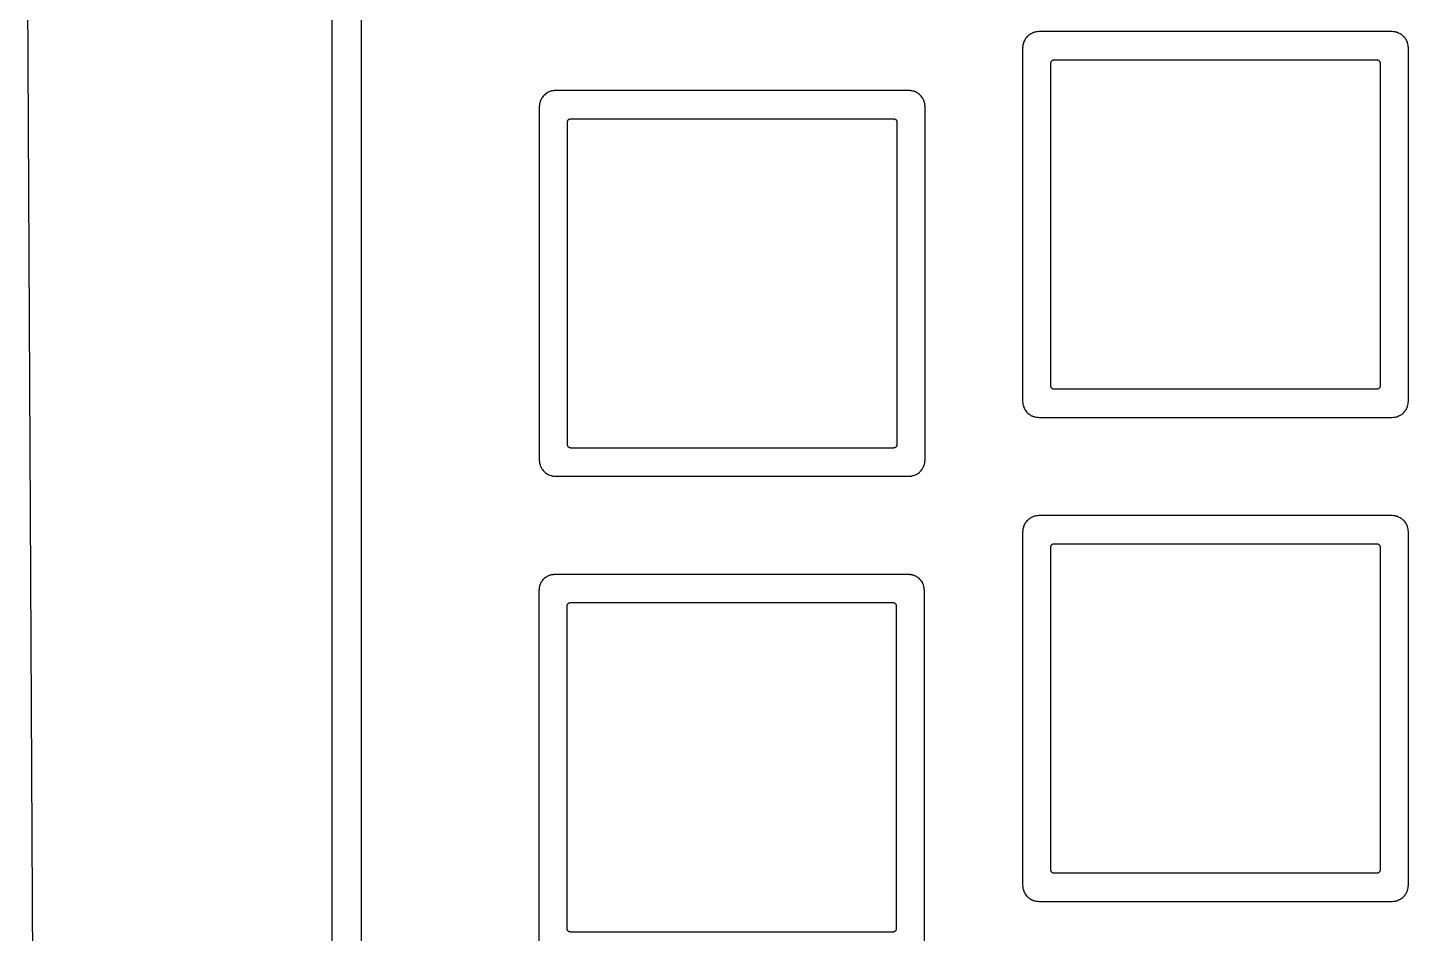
# Model space of a CAD drawing. Extents: x 57 to 229, y -152 to -26.
# Drawn here: x 56.6 to 111.2, y -89.6 to -53.8 of the extents above; entities that cross this region are included whole.
import ezdxf

# ---------------------------------------------------------------- set-up
doc = ezdxf.new("R2010")
doc.units = 0
doc.header["$MEASUREMENT"] = 0
doc.layers.add('BLACK', color=7, linetype='CONTINUOUS')

msp = doc.modelspace()

# ---------------------------------------------------------------- linework, layer by layer
at = {"layer": 'Black'}
for p, q in [((57.1493, -152.274), (56.6124, -50.8007)), ((68.632, -50.8125), (68.632, -132.702)), ((69.798, -54.6368), (69.798, -51.7816)), ((95.9285, -54.5267), (95.9274, -54.5337)), ((95.9274, -54.5337), (95.9284, -54.5698)), ((95.9299, -54.5196), (95.9285, -54.5267)), ((95.9432, -54.4861), (95.9299, -54.5196)), ((95.9461, -54.4721), (95.9432, -54.4861)), ((95.9507, -54.4585), (95.9461, -54.4721)), ((95.9567, -54.4198), (95.9507, -54.4585)), ((95.9771, -54.3863), (95.9567, -54.4198)), ((95.9823, -54.373), (95.9771, -54.3863)), ((95.9891, -54.3604), (95.9823, -54.373)), ((96.002, -54.3215), (95.9891, -54.3604)), ((96.0028, -54.3202), (96.002, -54.3215)), ((96.004, -54.3187), (96.0028, -54.3202)), ((96.0148, -54.3077), (96.004, -54.3187)), ((96.0169, -54.3046), (96.0148, -54.3077)), ((96.0198, -54.3022), (96.0169, -54.3046)), ((96.0307, -54.2896), (96.0198, -54.3022)), ((96.0375, -54.2782), (96.0307, -54.2896)), ((96.0459, -54.2678), (96.0375, -54.2782)), ((96.0596, -54.2431), (96.0459, -54.2678)), ((96.0606, -54.2399), (96.0596, -54.2431)), ((96.0626, -54.2371), (96.0606, -54.2399)), ((96.0662, -54.2298), (96.0626, -54.2371)), ((96.1017, -54.2014), (96.0662, -54.2298)), ((96.1106, -54.1913), (96.1017, -54.2014)), ((96.1208, -54.1825), (96.1106, -54.1913)), ((96.1466, -54.1509), (96.1208, -54.1825)), ((96.1787, -54.1332), (96.1466, -54.1509)), ((96.1897, -54.1244), (96.1787, -54.1332)), ((96.2017, -54.117), (96.1897, -54.1244)), ((96.2329, -54.0893), (96.2017, -54.117)), ((96.2419, -54.0867), (96.2329, -54.0893)), ((96.245, -54.0852), (96.2419, -54.0867)), ((96.2483, -54.0847), (96.245, -54.0852)), ((96.2759, -54.0751), (96.2483, -54.0847)), ((96.2872, -54.0688), (96.2759, -54.0751)), ((96.2993, -54.0642), (96.2872, -54.0688)), ((96.3243, -54.0493), (96.2993, -54.0642)), ((96.3268, -54.0471), (96.3243, -54.0493)), ((96.3299, -54.0458), (96.3268, -54.0471)), ((96.3355, -54.042), (96.3299, -54.0458)), ((96.336, -54.0419), (96.3355, -54.042)), ((96.339, -54.0419), (96.336, -54.0419)), ((96.3781, -54.0357), (96.339, -54.0419)), ((96.3902, -54.0315), (96.3781, -54.0357)), ((96.4029, -54.0291), (96.3902, -54.0315)), ((96.443, -54.0139), (96.4029, -54.0291)), ((96.4821, -54.0145), (96.443, -54.0139)), ((96.4955, -54.0124), (96.4821, -54.0145)), ((96.509, -54.0121), (96.4955, -54.0124)), ((96.5568, -54.0026), (96.509, -54.0121)), ((110.516, -54.0026), (96.5568, -54.0026)), ((110.571, -54.0134), (110.516, -54.0026)), ((110.583, -54.0137), (110.571, -54.0134)), ((110.595, -54.0158), (110.583, -54.0137)), ((110.611, -54.0159), (110.595, -54.0158)), ((110.614, -54.0154), (110.611, -54.0159)), ((110.617, -54.0158), (110.614, -54.0154)), ((110.637, -54.0149), (110.617, -54.0158)), ((110.648, -54.0169), (110.637, -54.0149)), ((110.654, -54.0183), (110.648, -54.0169)), ((110.678, -54.0288), (110.654, -54.0183)), ((110.697, -54.0329), (110.678, -54.0288)), ((110.714, -54.0381), (110.697, -54.0329)), ((110.734, -54.0402), (110.714, -54.0381)), ((110.735, -54.0408), (110.734, -54.0402)), ((110.737, -54.0418), (110.735, -54.0408)), ((110.767, -54.0613), (110.737, -54.0418)), ((110.78, -54.0674), (110.767, -54.0613)), ((110.793, -54.0749), (110.78, -54.0674)), ((110.841, -54.0925), (110.793, -54.0749)), ((110.843, -54.0928), (110.841, -54.0925)), ((110.845, -54.0938), (110.843, -54.0928)), ((110.845, -54.0939), (110.845, -54.0938)), ((110.856, -54.1003), (110.845, -54.0939)), ((110.858, -54.1013), (110.856, -54.1003)), ((110.868, -54.1124), (110.858, -54.1013)), ((110.884, -54.1231), (110.868, -54.1124)), ((110.898, -54.1347), (110.884, -54.1231)), ((110.927, -54.1508), (110.898, -54.1347)), ((110.929, -54.152), (110.927, -54.1508)), ((110.93, -54.1525), (110.929, -54.152)), ((110.949, -54.1773), (110.93, -54.1525)), ((110.964, -54.1897), (110.949, -54.1773)), ((110.977, -54.2029), (110.964, -54.1897)), ((110.983, -54.2068), (110.977, -54.2029)), ((110.983, -54.2078), (110.983, -54.2068)), ((110.996, -54.2209), (110.983, -54.2078)), ((111.007, -54.2347), (110.996, -54.2209)), ((111.012, -54.2388), (111.007, -54.2347)), ((111.036, -54.282), (111.012, -54.2388)), ((111.043, -54.2908), (111.036, -54.282)), ((111.048, -54.3006), (111.043, -54.2908)), ((111.048, -54.3007), (111.048, -54.3006)), ((111.051, -54.3033), (111.048, -54.3007)), ((111.053, -54.3066), (111.051, -54.3033)), ((111.075, -54.3308), (111.053, -54.3066)), ((111.076, -54.3314), (111.075, -54.3308)), ((111.079, -54.3372), (111.076, -54.3314)), ((111.08, -54.3397), (111.079, -54.3372)), ((111.083, -54.344), (111.08, -54.3397)), ((111.083, -54.3444), (111.083, -54.344)), ((111.085, -54.3507), (111.083, -54.3444)), ((111.085, -54.3514), (111.085, -54.3507)), ((111.085, -54.352), (111.085, -54.3514)), ((111.095, -54.3712), (111.085, -54.352)), ((111.097, -54.3761), (111.095, -54.3712)), ((111.098, -54.3774), (111.097, -54.3761)), ((111.101, -54.3837), (111.098, -54.3774)), ((111.102, -54.3853), (111.101, -54.3837)), ((111.104, -54.3904), (111.102, -54.3853)), ((111.105, -54.3905), (111.104, -54.3904)), ((111.107, -54.3969), (111.105, -54.3905)), ((111.108, -54.4018), (111.107, -54.3969)), ((111.115, -54.4199), (111.108, -54.4018)), ((111.119, -54.4292), (111.115, -54.4199)), ((111.122, -54.4613), (111.119, -54.4292)), ((111.126, -54.4758), (111.122, -54.4613)), ((111.129, -54.4906), (111.126, -54.4758)), ((111.148, -54.5414), (111.129, -54.4906)), ((111.147, -54.5431), (111.148, -54.5414)), ((111.148, -54.5491), (111.147, -54.5431)), ((69.798, -56.9588), (69.798, -54.6368)), ((95.926, -54.5983), (95.9174, -54.6416)), ((95.9174, -54.6416), (95.9174, -68.6021)), ((95.9263, -54.584), (95.926, -54.5983)), ((95.9284, -54.5698), (95.9263, -54.584)), ((111.148, -54.5494), (111.148, -54.5491)), ((111.15, -54.5707), (111.148, -54.5494)), ((111.151, -54.5921), (111.15, -54.5707)), ((111.151, -54.5927), (111.151, -54.5921)), ((111.151, -54.5934), (111.151, -54.5927)), ((111.153, -54.6006), (111.151, -54.5934)), ((111.153, -54.6092), (111.153, -54.6006)), ((111.154, -54.6307), (111.153, -54.6092)), ((111.156, -54.6411), (111.154, -54.6307)), ((111.156, -68.6026), (111.156, -54.6411)), ((97.0334, -55.2456), (97.0353, -55.2347)), ((97.0334, -67.998), (97.0334, -55.2456)), ((97.0353, -55.2235), (97.0391, -55.2131)), ((97.0353, -55.2347), (97.0353, -55.2235)), ((97.0391, -55.2131), (97.0411, -55.2022)), ((97.0411, -55.2022), (97.0466, -55.1925)), ((97.0466, -55.1925), (97.0504, -55.1821)), ((97.0504, -55.1821), (97.0576, -55.1736)), ((97.0576, -55.1736), (97.0631, -55.164)), ((97.0631, -55.164), (97.0716, -55.1568)), ((97.0716, -55.1568), (97.0788, -55.1483)), ((97.0788, -55.1483), (97.0884, -55.1428)), ((97.0884, -55.1428), (97.0969, -55.1356)), ((97.0969, -55.1356), (97.1073, -55.1318)), ((97.1073, -55.1318), (97.117, -55.1263)), ((97.117, -55.1263), (97.1279, -55.1243)), ((97.1279, -55.1243), (97.1383, -55.1205)), ((97.1383, -55.1205), (97.1495, -55.1205)), ((97.1495, -55.1205), (97.1604, -55.1186)), ((97.1604, -55.1186), (109.913, -55.1186)), ((109.913, -55.1186), (109.924, -55.1205)), ((109.924, -55.1205), (109.935, -55.1205)), ((109.935, -55.1205), (109.945, -55.1243)), ((109.945, -55.1243), (109.956, -55.1263)), ((109.956, -55.1263), (109.966, -55.1318)), ((109.966, -55.1318), (109.977, -55.1356)), ((109.977, -55.1356), (109.985, -55.1428)), ((109.985, -55.1428), (109.995, -55.1483)), ((109.995, -55.1483), (110.002, -55.1568)), ((110.002, -55.1568), (110.01, -55.164)), ((110.01, -55.164), (110.016, -55.1736)), ((110.016, -55.1736), (110.023, -55.1821)), ((110.023, -55.1821), (110.027, -55.1925)), ((110.027, -55.1925), (110.032, -55.2022)), ((110.032, -55.2022), (110.034, -55.2131)), ((110.034, -55.2131), (110.038, -55.2235)), ((110.038, -55.2235), (110.038, -55.2347)), ((110.038, -55.2347), (110.04, -55.2456)), ((110.04, -55.2456), (110.04, -67.998)), ((76.8862, -56.706), (76.8644, -56.7418)), ((76.8912, -56.6932), (76.8862, -56.706)), ((76.8979, -56.681), (76.8912, -56.6932)), ((76.9101, -56.645), (76.8979, -56.681)), ((76.9105, -56.6423), (76.9101, -56.645)), ((76.9201, -56.6324), (76.9105, -56.6423)), ((76.9221, -56.6295), (76.9201, -56.6324)), ((76.9249, -56.6272), (76.9221, -56.6295)), ((76.9384, -56.6116), (76.9249, -56.6272)), ((76.9452, -56.6002), (76.9384, -56.6116)), ((76.9536, -56.5898), (76.9452, -56.6002)), ((76.9752, -56.5506), (76.9536, -56.5898)), ((77.0063, -56.5258), (76.9752, -56.5506)), ((77.0157, -56.5152), (77.0063, -56.5258)), ((77.0263, -56.5058), (77.0157, -56.5152)), ((77.0505, -56.4755), (77.0263, -56.5058)), ((77.0508, -56.4749), (77.0505, -56.4755)), ((77.0903, -56.4531), (77.0508, -56.4749)), ((77.1007, -56.4447), (77.0903, -56.4531)), ((77.1121, -56.4379), (77.1007, -56.4447)), ((77.1277, -56.4244), (77.1121, -56.4379)), ((77.13, -56.4216), (77.1277, -56.4244)), ((77.1329, -56.4196), (77.13, -56.4216)), ((77.1432, -56.4096), (77.1329, -56.4196)), ((77.144, -56.4092), (77.1432, -56.4096)), ((77.1812, -56.3968), (77.144, -56.4092)), ((77.194, -56.3899), (77.1812, -56.3968)), ((77.2077, -56.3845), (77.194, -56.3899)), ((77.2358, -56.3672), (77.2077, -56.3845)), ((77.2447, -56.3638), (77.2358, -56.3672)), ((77.2541, -56.3606), (77.2447, -56.3638)), ((77.2845, -56.3563), (77.2541, -56.3606)), ((77.2988, -56.3517), (77.2845, -56.3563)), ((77.3135, -56.3487), (77.2988, -56.3517)), ((77.3481, -56.335), (77.3135, -56.3487)), ((77.3489, -56.3349), (77.3481, -56.335)), ((77.3629, -56.3359), (77.3489, -56.3349)), ((77.3664, -56.3355), (77.3629, -56.3359)), ((77.3699, -56.3362), (77.3664, -56.3355)), ((77.3899, -56.3365), (77.3699, -56.3362)), ((77.4033, -56.3344), (77.3899, -56.3365)), ((77.4168, -56.3341), (77.4033, -56.3344)), ((77.4646, -56.3246), (77.4168, -56.3341)), ((91.424, -56.3246), (77.4646, -56.3246)), ((91.4718, -56.3341), (91.424, -56.3246)), ((91.4853, -56.3344), (91.4718, -56.3341)), ((91.4987, -56.3365), (91.4853, -56.3344)), ((91.5185, -56.3362), (91.4987, -56.3365)), ((91.522, -56.3355), (91.5185, -56.3362)), ((91.5256, -56.3359), (91.522, -56.3355)), ((91.5389, -56.3349), (91.5256, -56.3359)), ((91.5426, -56.3355), (91.5389, -56.3349)), ((91.5427, -56.3356), (91.5426, -56.3355)), ((91.5756, -56.3487), (91.5427, -56.3356)), ((91.5905, -56.3517), (91.5756, -56.3487)), ((91.6049, -56.3564), (91.5905, -56.3517)), ((91.636, -56.3608), (91.6049, -56.3564)), ((91.6428, -56.3631), (91.636, -56.3608)), ((91.6485, -56.3652), (91.6428, -56.3631)), ((91.6798, -56.3843), (91.6485, -56.3652)), ((91.6931, -56.3895), (91.6798, -56.3843)), ((91.7057, -56.3963), (91.6931, -56.3895)), ((91.7446, -56.4092), (91.7057, -56.3963)), ((91.7459, -56.41), (91.7446, -56.4092)), ((91.7474, -56.4112), (91.7459, -56.41)), ((91.7584, -56.422), (91.7474, -56.4112)), ((91.7615, -56.4241), (91.7584, -56.422)), ((91.7639, -56.427), (91.7615, -56.4241)), ((91.7765, -56.4379), (91.7639, -56.427)), ((91.7879, -56.4447), (91.7765, -56.4379)), ((91.7983, -56.4531), (91.7879, -56.4447)), ((91.8375, -56.4747), (91.7983, -56.4531)), ((91.8623, -56.5058), (91.8375, -56.4747)), ((91.8729, -56.5152), (91.8623, -56.5058)), ((91.8823, -56.5258), (91.8729, -56.5152)), ((91.9134, -56.5506), (91.8823, -56.5258)), ((91.935, -56.5898), (91.9134, -56.5506)), ((91.9434, -56.6002), (91.935, -56.5898)), ((91.9502, -56.6116), (91.9434, -56.6002)), ((91.9637, -56.6272), (91.9502, -56.6116)), ((91.9665, -56.6295), (91.9637, -56.6272)), ((91.9685, -56.6324), (91.9665, -56.6295)), ((91.9781, -56.6423), (91.9685, -56.6324)), ((91.9785, -56.645), (91.9781, -56.6423)), ((91.9907, -56.681), (91.9785, -56.645)), ((91.9974, -56.6931), (91.9907, -56.681)), ((92.0024, -56.706), (91.9974, -56.6931)), ((92.0229, -56.7396), (92.0024, -56.706)), ((69.798, -73.7485), (69.798, -56.9588)), ((76.8335, -56.9212), (76.8251, -56.9636)), ((76.8251, -56.9636), (76.8251, -70.924)), ((76.8339, -56.9067), (76.8335, -56.9212)), ((76.8359, -56.8924), (76.8339, -56.9067)), ((76.836, -56.8499), (76.8348, -56.8571)), ((76.8348, -56.8571), (76.8359, -56.8924)), ((76.8372, -56.8433), (76.836, -56.8499)), ((76.8509, -56.8086), (76.8372, -56.8433)), ((76.8538, -56.7947), (76.8509, -56.8086)), ((76.8583, -56.7814), (76.8538, -56.7947)), ((76.8644, -56.7418), (76.8583, -56.7814)), ((92.025, -56.7453), (92.0229, -56.7396)), ((92.0273, -56.7521), (92.025, -56.7453)), ((92.0318, -56.784), (92.0273, -56.7521)), ((92.0364, -56.7983), (92.0318, -56.784)), ((92.0394, -56.813), (92.0364, -56.7983)), ((92.0524, -56.846), (92.0394, -56.813)), ((92.0516, -56.8894), (92.0522, -56.8526)), ((92.0537, -56.9028), (92.0516, -56.8894)), ((92.0522, -56.8526), (92.0527, -56.8496)), ((92.0524, -56.8465), (92.0524, -56.846)), ((92.0527, -56.8496), (92.0524, -56.8465)), ((92.054, -56.9163), (92.0537, -56.9028)), ((92.0635, -56.9641), (92.054, -56.9163)), ((92.0635, -70.9235), (92.0635, -56.9641)), ((77.9411, -57.5676), (77.943, -57.5567)), ((77.9411, -70.32), (77.9411, -57.5676)), ((77.943, -57.5455), (77.9468, -57.5351)), ((77.943, -57.5567), (77.943, -57.5455)), ((77.9468, -57.5351), (77.9488, -57.5242)), ((77.9488, -57.5242), (77.9543, -57.5145)), ((77.9543, -57.5145), (77.9581, -57.5041)), ((77.9581, -57.5041), (77.9653, -57.4956)), ((77.9653, -57.4956), (77.9708, -57.486)), ((77.9708, -57.486), (77.9793, -57.4788)), ((77.9793, -57.4788), (77.9865, -57.4703)), ((77.9865, -57.4703), (77.9961, -57.4648)), ((77.9961, -57.4648), (78.0046, -57.4576)), ((78.0046, -57.4576), (78.015, -57.4538)), ((78.015, -57.4538), (78.0247, -57.4483)), ((78.0247, -57.4483), (78.0356, -57.4463)), ((78.0356, -57.4463), (78.046, -57.4425)), ((78.046, -57.4425), (78.0572, -57.4425)), ((78.0572, -57.4425), (78.0681, -57.4406)), ((78.0681, -57.4406), (90.8205, -57.4406)), ((90.8205, -57.4406), (90.8314, -57.4425)), ((90.8314, -57.4425), (90.8426, -57.4425)), ((90.8426, -57.4425), (90.853, -57.4463)), ((90.853, -57.4463), (90.8639, -57.4483)), ((90.8639, -57.4483), (90.8736, -57.4538)), ((90.8736, -57.4538), (90.884, -57.4576)), ((90.884, -57.4576), (90.8925, -57.4648)), ((90.8925, -57.4648), (90.9021, -57.4703)), ((90.9021, -57.4703), (90.9093, -57.4788)), ((90.9093, -57.4788), (90.9178, -57.486)), ((90.9178, -57.486), (90.9233, -57.4956)), ((90.9233, -57.4956), (90.9305, -57.5041)), ((90.9305, -57.5041), (90.9343, -57.5145)), ((90.9343, -57.5145), (90.9398, -57.5242)), ((90.9398, -57.5242), (90.9418, -57.5351)), ((90.9418, -57.5351), (90.9456, -57.5455)), ((90.9456, -57.5455), (90.9456, -57.5567)), ((90.9456, -57.5567), (90.9475, -57.5676)), ((90.9475, -57.5676), (90.9475, -70.32)), ((97.0353, -68.0089), (97.0334, -67.998)), ((97.0353, -68.0201), (97.0353, -68.0089)), ((97.0391, -68.0305), (97.0353, -68.0201)), ((97.0411, -68.0414), (97.0391, -68.0305)), ((97.0466, -68.0511), (97.0411, -68.0414)), ((97.0504, -68.0615), (97.0466, -68.0511)), ((97.0576, -68.07), (97.0504, -68.0615)), ((97.0631, -68.0796), (97.0576, -68.07)), ((97.0716, -68.0868), (97.0631, -68.0796)), ((97.0788, -68.0953), (97.0716, -68.0868)), ((97.0884, -68.1008), (97.0788, -68.0953)), ((97.0969, -68.108), (97.0884, -68.1008)), ((97.1073, -68.1118), (97.0969, -68.108)), ((97.117, -68.1173), (97.1073, -68.1118)), ((97.1279, -68.1193), (97.117, -68.1173)), ((97.1383, -68.1231), (97.1279, -68.1193)), ((97.1495, -68.1231), (97.1383, -68.1231)), ((97.1604, -68.125), (97.1495, -68.1231)), ((109.913, -68.125), (97.1604, -68.125)), ((109.924, -68.1231), (109.913, -68.125)), ((109.935, -68.1231), (109.924, -68.1231)), ((109.945, -68.1193), (109.935, -68.1231)), ((109.956, -68.1173), (109.945, -68.1193)), ((109.966, -68.1118), (109.956, -68.1173)), ((109.977, -68.108), (109.966, -68.1118)), ((109.985, -68.1008), (109.977, -68.108)), ((109.995, -68.0953), (109.985, -68.1008)), ((110.002, -68.0868), (109.995, -68.0953)), ((110.01, -68.0796), (110.002, -68.0868)), ((110.016, -68.07), (110.01, -68.0796)), ((110.023, -68.0615), (110.016, -68.07)), ((110.027, -68.0511), (110.023, -68.0615)), ((110.032, -68.0414), (110.027, -68.0511)), ((110.034, -68.0305), (110.032, -68.0414)), ((110.038, -68.0201), (110.034, -68.0305)), ((110.04, -67.998), (110.038, -68.0089)), ((110.038, -68.0089), (110.038, -68.0201)), ((95.9174, -68.6021), (95.9258, -68.6445)), ((95.9258, -68.6445), (95.9262, -68.659)), ((95.9262, -68.659), (95.9282, -68.6732)), ((95.9282, -68.6732), (95.9271, -68.7085)), ((95.9271, -68.7085), (95.9283, -68.7157)), ((95.9283, -68.7157), (95.9295, -68.7223)), ((95.9295, -68.7223), (95.9439, -68.7587)), ((111.128, -68.7542), (111.148, -68.7009)), ((111.148, -68.6954), (111.15, -68.6745)), ((111.148, -68.7), (111.148, -68.6954)), ((111.148, -68.6954), (111.148, -68.6954)), ((111.148, -68.7009), (111.148, -68.7)), ((111.15, -68.6745), (111.151, -68.6535)), ((111.151, -68.6535), (111.152, -68.6525)), ((111.152, -68.6514), (111.153, -68.6483)), ((111.152, -68.6525), (111.152, -68.6514)), ((111.153, -68.6362), (111.154, -68.6151)), ((111.153, -68.6483), (111.153, -68.6362)), ((111.154, -68.6151), (111.156, -68.6026)), ((95.9439, -68.7587), (95.9467, -68.7723)), ((95.9467, -68.7723), (95.9512, -68.7853)), ((95.9512, -68.7853), (95.957, -68.8215)), ((95.957, -68.8215), (95.9569, -68.8245)), ((95.9569, -68.8245), (95.9574, -68.8262)), ((95.9574, -68.8262), (95.9773, -68.8584)), ((95.9773, -68.8584), (95.9827, -68.872)), ((95.9827, -68.872), (95.9896, -68.8849)), ((95.9896, -68.8849), (96.002, -68.9221)), ((96.002, -68.9221), (96.0024, -68.9229)), ((96.0024, -68.9229), (96.0124, -68.9332)), ((96.0124, -68.9332), (96.0144, -68.9361)), ((96.0144, -68.9361), (96.0172, -68.9384)), ((96.0172, -68.9384), (96.0307, -68.954)), ((96.0307, -68.954), (96.0375, -68.9654)), ((96.0375, -68.9654), (96.0459, -68.9758)), ((96.0459, -68.9758), (96.0677, -69.0153)), ((96.0677, -69.0153), (96.0683, -69.0156)), ((96.0683, -69.0156), (96.0986, -69.0398)), ((96.0986, -69.0398), (96.108, -69.0504)), ((96.108, -69.0504), (96.1186, -69.0598)), ((96.1186, -69.0598), (96.1428, -69.0901)), ((96.1428, -69.0901), (96.1431, -69.0907)), ((96.1431, -69.0907), (96.1826, -69.1125)), ((96.1826, -69.1125), (96.193, -69.1209)), ((96.193, -69.1209), (96.2044, -69.1277)), ((96.2044, -69.1277), (96.22, -69.1412)), ((96.22, -69.1412), (96.2223, -69.144)), ((96.2223, -69.144), (96.2252, -69.146)), ((96.2252, -69.146), (96.2355, -69.156)), ((96.2355, -69.156), (96.2363, -69.1564)), ((96.2363, -69.1564), (96.2735, -69.1688)), ((96.2735, -69.1688), (96.2863, -69.1757)), ((96.2863, -69.1757), (96.3, -69.1811)), ((96.3, -69.1811), (96.3322, -69.201)), ((96.3322, -69.201), (96.3339, -69.2015)), ((96.3339, -69.2015), (96.3369, -69.2014)), ((96.3369, -69.2014), (96.3731, -69.2072)), ((96.3731, -69.2072), (96.3861, -69.2117)), ((96.3861, -69.2117), (96.3997, -69.2145)), ((96.3997, -69.2145), (96.4361, -69.2289)), ((96.4361, -69.2289), (96.4427, -69.2301)), ((96.4427, -69.2301), (96.4499, -69.2313)), ((96.4499, -69.2313), (96.4851, -69.2302)), ((96.4851, -69.2302), (96.4994, -69.2322)), ((96.4994, -69.2322), (96.5139, -69.2326)), ((96.5139, -69.2326), (96.5563, -69.241)), ((96.5563, -69.241), (110.517, -69.241)), ((110.517, -69.241), (110.565, -69.2314)), ((110.565, -69.2314), (110.579, -69.2311)), ((110.579, -69.2311), (110.592, -69.229)), ((110.592, -69.229), (110.635, -69.2296)), ((110.635, -69.2296), (110.642, -69.2284)), ((110.635, -69.2296), (110.635, -69.2296)), ((110.642, -69.2284), (110.68, -69.213)), ((110.68, -69.213), (110.696, -69.2095)), ((110.696, -69.2095), (110.712, -69.2046)), ((110.712, -69.2046), (110.738, -69.2014)), ((110.738, -69.2014), (110.768, -69.1813)), ((110.768, -69.1813), (110.773, -69.1793)), ((110.773, -69.1793), (110.776, -69.1763)), ((110.776, -69.1763), (110.778, -69.1755)), ((110.778, -69.1755), (110.79, -69.1711)), ((110.79, -69.1711), (110.802, -69.165)), ((110.802, -69.165), (110.845, -69.1513)), ((110.845, -69.1513), (110.848, -69.1493)), ((110.848, -69.1493), (110.868, -69.1296)), ((110.868, -69.1296), (110.882, -69.12)), ((110.882, -69.12), (110.895, -69.1093)), ((110.895, -69.1093), (110.934, -69.0872)), ((110.934, -69.0872), (110.951, -69.0656)), ((110.951, -69.0656), (110.966, -69.0526)), ((110.966, -69.0526), (110.98, -69.039)), ((110.98, -69.039), (110.985, -69.0355)), ((110.985, -69.0355), (110.994, -69.0257)), ((110.994, -69.0257), (111.006, -69.0116)), ((111.006, -69.0116), (111.009, -69.0085)), ((111.009, -69.0085), (111.01, -69.0072)), ((111.01, -69.0072), (111.011, -69.0052)), ((111.011, -69.0052), (111.012, -69.0027)), ((111.012, -69.0027), (111.035, -68.9616)), ((111.035, -68.9616), (111.042, -68.9535)), ((111.042, -68.9535), (111.047, -68.9442)), ((111.047, -68.9436), (111.051, -68.9408)), ((111.047, -68.9442), (111.047, -68.9436)), ((111.051, -68.9408), (111.053, -68.9373)), ((111.053, -68.9373), (111.076, -68.9123)), ((111.076, -68.9122), (111.079, -68.9064)), ((111.076, -68.9123), (111.076, -68.9122)), ((111.079, -68.9064), (111.081, -68.9038)), ((111.081, -68.9038), (111.083, -68.8987)), ((111.083, -68.8987), (111.084, -68.8949)), ((111.084, -68.8949), (111.085, -68.8939)), ((111.085, -68.8929), (111.095, -68.8741)), ((111.085, -68.8939), (111.085, -68.8929)), ((111.095, -68.8727), (111.096, -68.8693)), ((111.095, -68.8741), (111.095, -68.8727)), ((111.096, -68.8693), (111.099, -68.8631)), ((111.099, -68.8631), (111.102, -68.86)), ((111.102, -68.8582), (111.107, -68.8468)), ((111.102, -68.8583), (111.102, -68.8582)), ((111.102, -68.86), (111.102, -68.8583)), ((111.107, -68.8468), (111.108, -68.8435)), ((111.108, -68.8435), (111.115, -68.8251)), ((111.115, -68.8251), (111.118, -68.8181)), ((111.118, -68.8181), (111.122, -68.7827)), ((111.122, -68.7827), (111.126, -68.7687)), ((111.126, -68.7687), (111.128, -68.7542)), ((77.943, -70.3309), (77.9411, -70.32)), ((77.943, -70.3421), (77.943, -70.3309)), ((77.9468, -70.3525), (77.943, -70.3421)), ((77.9488, -70.3634), (77.9468, -70.3525)), ((90.9418, -70.3525), (90.9398, -70.3634)), ((90.9456, -70.3421), (90.9418, -70.3525)), ((90.9475, -70.32), (90.9456, -70.3309)), ((90.9456, -70.3309), (90.9456, -70.3421)), ((77.9543, -70.3731), (77.9488, -70.3634)), ((77.9581, -70.3835), (77.9543, -70.3731)), ((77.9653, -70.392), (77.9581, -70.3835)), ((77.9708, -70.4016), (77.9653, -70.392)), ((77.9793, -70.4088), (77.9708, -70.4016)), ((77.9865, -70.4173), (77.9793, -70.4088)), ((77.9961, -70.4228), (77.9865, -70.4173)), ((78.0046, -70.43), (77.9961, -70.4228)), ((78.015, -70.4338), (78.0046, -70.43)), ((78.0247, -70.4393), (78.015, -70.4338)), ((78.0356, -70.4413), (78.0247, -70.4393)), ((78.046, -70.4451), (78.0356, -70.4413)), ((78.0572, -70.4451), (78.046, -70.4451)), ((78.0681, -70.447), (78.0572, -70.4451)), ((90.8205, -70.447), (78.0681, -70.447)), ((90.8314, -70.4451), (90.8205, -70.447)), ((90.8426, -70.4451), (90.8314, -70.4451)), ((90.853, -70.4413), (90.8426, -70.4451)), ((90.8639, -70.4393), (90.853, -70.4413)), ((90.8736, -70.4338), (90.8639, -70.4393)), ((90.884, -70.43), (90.8736, -70.4338)), ((90.8925, -70.4228), (90.884, -70.43)), ((90.9021, -70.4173), (90.8925, -70.4228)), ((90.9093, -70.4088), (90.9021, -70.4173)), ((90.9178, -70.4016), (90.9093, -70.4088)), ((90.9233, -70.392), (90.9178, -70.4016)), ((90.9305, -70.3835), (90.9233, -70.392)), ((90.9343, -70.3731), (90.9305, -70.3835)), ((90.9398, -70.3634), (90.9343, -70.3731)), ((76.8251, -70.924), (76.8335, -70.9664)), ((76.8335, -70.9664), (76.8339, -70.9809)), ((76.8339, -70.9809), (76.8359, -70.9952)), ((76.8359, -70.9952), (76.8348, -71.0305)), ((76.8348, -71.0305), (76.836, -71.0377)), ((76.836, -71.0377), (76.8372, -71.0443)), ((76.8372, -71.0443), (76.8509, -71.079)), ((76.8509, -71.079), (76.8538, -71.0929)), ((76.8538, -71.0929), (76.8583, -71.1062)), ((76.8583, -71.1062), (76.8645, -71.1464)), ((76.8645, -71.1464), (76.8648, -71.1472)), ((76.8648, -71.1472), (76.8653, -71.1484)), ((76.8653, -71.1484), (76.885, -71.1804)), ((76.885, -71.1804), (76.8904, -71.194)), ((76.8904, -71.194), (76.8973, -71.2069)), ((76.8973, -71.2069), (76.9097, -71.2441)), ((76.9097, -71.2441), (76.9101, -71.2449)), ((76.9101, -71.2449), (76.9201, -71.2552)), ((76.9201, -71.2552), (76.9221, -71.2581)), ((76.9221, -71.2581), (76.9249, -71.2604)), ((76.9249, -71.2604), (76.9384, -71.276)), ((76.9384, -71.276), (76.9452, -71.2874)), ((76.9452, -71.2874), (76.9536, -71.2978)), ((76.9536, -71.2978), (76.9754, -71.3373)), ((76.9754, -71.3373), (76.976, -71.3376)), ((76.976, -71.3376), (77.0063, -71.3618)), ((77.0063, -71.3618), (77.0157, -71.3724)), ((77.0157, -71.3724), (77.0263, -71.3818)), ((77.0263, -71.3818), (77.0505, -71.4121)), ((77.0505, -71.4121), (77.0508, -71.4127)), ((77.0508, -71.4127), (77.0903, -71.4345)), ((77.0903, -71.4345), (77.1007, -71.4429)), ((77.1007, -71.4429), (77.1121, -71.4497)), ((77.1121, -71.4497), (77.1277, -71.4632)), ((91.7639, -71.4606), (91.7765, -71.4497)), ((91.7765, -71.4497), (91.7879, -71.4429)), ((91.7879, -71.4429), (91.7983, -71.4345)), ((91.7983, -71.4345), (91.8375, -71.4129)), ((91.8375, -71.4129), (91.8623, -71.3818)), ((91.8623, -71.3818), (91.8729, -71.3724)), ((91.8729, -71.3724), (91.8823, -71.3618)), ((91.8823, -71.3618), (91.9126, -71.3376)), ((91.9126, -71.3376), (91.9132, -71.3373)), ((91.9132, -71.3373), (91.935, -71.2978)), ((91.935, -71.2978), (91.9434, -71.2874)), ((91.9434, -71.2874), (91.9502, -71.276)), ((91.9502, -71.276), (91.9637, -71.2604)), ((91.9637, -71.2604), (91.9665, -71.2581)), ((91.9665, -71.2581), (91.9685, -71.2552)), ((91.9685, -71.2552), (91.9764, -71.247)), ((91.9764, -71.247), (91.9775, -71.244)), ((91.9775, -71.244), (91.9799, -71.2411)), ((91.9799, -71.2411), (91.9913, -71.2069)), ((91.9913, -71.2069), (91.9982, -71.194)), ((91.9982, -71.194), (92.0036, -71.1804)), ((92.0036, -71.1804), (92.0209, -71.1523)), ((92.0209, -71.1523), (92.0243, -71.1434)), ((92.0243, -71.1434), (92.0275, -71.134)), ((92.0275, -71.134), (92.0318, -71.1036)), ((92.0318, -71.1036), (92.0364, -71.0893)), ((92.0364, -71.0893), (92.0394, -71.0746)), ((92.0394, -71.0746), (92.0531, -71.04)), ((92.0516, -70.9982), (92.0537, -70.9848)), ((92.0519, -71.0182), (92.0516, -70.9982)), ((92.0526, -71.0217), (92.0519, -71.0182)), ((92.0522, -71.0252), (92.0526, -71.0217)), ((92.0532, -71.0392), (92.0522, -71.0252)), ((92.0531, -71.04), (92.0532, -71.0392)), ((92.0537, -70.9848), (92.054, -70.9713)), ((92.054, -70.9713), (92.0635, -70.9235)), ((77.1277, -71.4632), (77.13, -71.466)), ((77.13, -71.466), (77.1329, -71.468)), ((77.1329, -71.468), (77.1432, -71.478)), ((77.1432, -71.478), (77.144, -71.4784)), ((77.144, -71.4784), (77.1812, -71.4908)), ((77.1812, -71.4908), (77.194, -71.4977)), ((77.194, -71.4977), (77.2077, -71.5031)), ((77.2077, -71.5031), (77.2397, -71.5228)), ((77.2397, -71.5228), (77.2409, -71.5233)), ((77.2409, -71.5233), (77.2417, -71.5236)), ((77.2417, -71.5236), (77.2819, -71.5298)), ((77.2819, -71.5298), (77.2953, -71.5344)), ((77.2953, -71.5344), (77.3091, -71.5372)), ((77.3091, -71.5372), (77.3438, -71.5509)), ((77.3438, -71.5509), (77.3504, -71.5521)), ((77.3504, -71.5521), (77.3576, -71.5533)), ((77.3576, -71.5533), (77.3929, -71.5522)), ((77.3929, -71.5522), (77.4072, -71.5542)), ((77.4072, -71.5542), (77.4217, -71.5546)), ((77.4217, -71.5546), (77.4641, -71.563)), ((77.4641, -71.563), (91.4245, -71.563)), ((91.4245, -71.563), (91.4669, -71.5546)), ((91.4669, -71.5546), (91.4814, -71.5542)), ((91.4814, -71.5542), (91.4957, -71.5522)), ((91.4957, -71.5522), (91.5302, -71.5533)), ((91.5302, -71.5533), (91.5389, -71.5518)), ((91.5389, -71.5518), (91.5471, -71.5503)), ((91.5471, -71.5503), (91.58, -71.5372)), ((91.58, -71.5372), (91.594, -71.5343)), ((91.594, -71.5343), (91.6076, -71.5297)), ((91.6076, -71.5297), (91.6463, -71.5237)), ((91.6463, -71.5237), (91.6798, -71.5033)), ((91.6798, -71.5033), (91.6931, -71.4981)), ((91.6931, -71.4981), (91.7057, -71.4913)), ((91.7057, -71.4913), (91.7446, -71.4784)), ((91.7446, -71.4784), (91.7459, -71.4776)), ((91.7459, -71.4776), (91.7474, -71.4764)), ((91.7474, -71.4764), (91.7584, -71.4656)), ((91.7584, -71.4656), (91.7615, -71.4635)), ((91.7615, -71.4635), (91.7639, -71.4606)), ((95.9299, -73.6313), (95.9285, -73.6384)), ((95.9432, -73.5978), (95.9299, -73.6313)), ((95.9461, -73.5838), (95.9432, -73.5978)), ((95.9507, -73.5702), (95.9461, -73.5838)), ((95.9567, -73.5315), (95.9507, -73.5702)), ((95.9771, -73.498), (95.9567, -73.5315)), ((95.9823, -73.4847), (95.9771, -73.498)), ((95.9891, -73.4721), (95.9823, -73.4847)), ((96.002, -73.4332), (95.9891, -73.4721)), ((96.0028, -73.4319), (96.002, -73.4332)), ((96.004, -73.4304), (96.0028, -73.4319)), ((96.0148, -73.4194), (96.004, -73.4304)), ((96.0169, -73.4163), (96.0148, -73.4194)), ((96.0198, -73.4139), (96.0169, -73.4163)), ((96.0307, -73.4013), (96.0198, -73.4139)), ((96.0375, -73.3899), (96.0307, -73.4013)), ((96.0459, -73.3795), (96.0375, -73.3899)), ((96.0596, -73.3548), (96.0459, -73.3795)), ((96.0606, -73.3516), (96.0596, -73.3548)), ((96.0626, -73.3488), (96.0606, -73.3516)), ((96.0662, -73.3415), (96.0626, -73.3488)), ((96.1017, -73.3131), (96.0662, -73.3415)), ((96.1106, -73.303), (96.1017, -73.3131)), ((96.1208, -73.2942), (96.1106, -73.303)), ((96.1466, -73.2626), (96.1208, -73.2942)), ((96.1787, -73.2449), (96.1466, -73.2626)), ((96.1897, -73.2361), (96.1787, -73.2449)), ((96.2017, -73.2287), (96.1897, -73.2361)), ((96.2329, -73.201), (96.2017, -73.2287)), ((96.2419, -73.1984), (96.2329, -73.201)), ((96.245, -73.1969), (96.2419, -73.1984)), ((96.2483, -73.1964), (96.245, -73.1969)), ((96.2759, -73.1868), (96.2483, -73.1964)), ((96.2872, -73.1805), (96.2759, -73.1868)), ((96.2993, -73.1759), (96.2872, -73.1805)), ((96.3243, -73.161), (96.2993, -73.1759)), ((96.3268, -73.1588), (96.3243, -73.161)), ((96.3299, -73.1575), (96.3268, -73.1588)), ((96.3355, -73.1537), (96.3299, -73.1575)), ((96.336, -73.1536), (96.3355, -73.1537)), ((96.339, -73.1536), (96.336, -73.1536)), ((96.3781, -73.1474), (96.339, -73.1536)), ((96.3902, -73.1432), (96.3781, -73.1474)), ((96.4029, -73.1408), (96.3902, -73.1432)), ((96.443, -73.1256), (96.4029, -73.1408)), ((96.4821, -73.1262), (96.443, -73.1256)), ((96.4955, -73.1241), (96.4821, -73.1262)), ((96.509, -73.1238), (96.4955, -73.1241)), ((96.5568, -73.1143), (96.509, -73.1238)), ((110.516, -73.1143), (96.5568, -73.1143)), ((110.571, -73.1251), (110.516, -73.1143)), ((110.583, -73.1254), (110.571, -73.1251)), ((110.595, -73.1275), (110.583, -73.1254)), ((110.611, -73.1276), (110.595, -73.1275)), ((110.614, -73.1271), (110.611, -73.1276)), ((110.617, -73.1275), (110.614, -73.1271)), ((110.637, -73.1266), (110.617, -73.1275)), ((110.648, -73.1286), (110.637, -73.1266)), ((110.654, -73.13), (110.648, -73.1286)), ((110.678, -73.1405), (110.654, -73.13)), ((110.697, -73.1446), (110.678, -73.1405)), ((110.714, -73.1498), (110.697, -73.1446)), ((110.734, -73.1519), (110.714, -73.1498)), ((110.735, -73.1525), (110.734, -73.1519)), ((110.737, -73.1535), (110.735, -73.1525)), ((110.767, -73.173), (110.737, -73.1535)), ((110.78, -73.1791), (110.767, -73.173)), ((110.793, -73.1866), (110.78, -73.1791)), ((110.841, -73.2042), (110.793, -73.1866)), ((110.843, -73.2045), (110.841, -73.2042)), ((110.845, -73.2055), (110.843, -73.2045)), ((110.845, -73.2056), (110.845, -73.2055)), ((110.856, -73.212), (110.845, -73.2056)), ((110.858, -73.213), (110.856, -73.212)), ((110.868, -73.2241), (110.858, -73.213)), ((110.884, -73.2348), (110.868, -73.2241)), ((110.898, -73.2464), (110.884, -73.2348)), ((110.927, -73.2625), (110.898, -73.2464)), ((110.929, -73.2637), (110.927, -73.2625)), ((110.93, -73.2642), (110.929, -73.2637)), ((110.949, -73.289), (110.93, -73.2642)), ((110.964, -73.3014), (110.949, -73.289)), ((110.977, -73.3146), (110.964, -73.3014)), ((110.983, -73.3185), (110.977, -73.3146)), ((110.983, -73.3195), (110.983, -73.3185)), ((110.996, -73.3326), (110.983, -73.3195)), ((111.007, -73.3464), (110.996, -73.3326)), ((111.012, -73.3505), (111.007, -73.3464)), ((111.036, -73.3937), (111.012, -73.3505)), ((111.043, -73.4025), (111.036, -73.3937)), ((111.048, -73.4123), (111.043, -73.4025)), ((111.048, -73.4124), (111.048, -73.4123)), ((111.051, -73.415), (111.048, -73.4124)), ((111.053, -73.4183), (111.051, -73.415)), ((111.075, -73.4425), (111.053, -73.4183)), ((111.076, -73.4431), (111.075, -73.4425)), ((111.079, -73.4489), (111.076, -73.4431)), ((111.08, -73.4514), (111.079, -73.4489)), ((111.083, -73.4557), (111.08, -73.4514)), ((111.083, -73.4561), (111.083, -73.4557)), ((111.085, -73.4624), (111.083, -73.4561)), ((111.085, -73.4631), (111.085, -73.4624)), ((111.085, -73.4637), (111.085, -73.4631)), ((111.095, -73.4829), (111.085, -73.4637)), ((111.097, -73.4878), (111.095, -73.4829)), ((111.098, -73.4891), (111.097, -73.4878)), ((111.101, -73.4954), (111.098, -73.4891)), ((111.102, -73.4971), (111.101, -73.4954)), ((111.104, -73.5021), (111.102, -73.4971)), ((111.105, -73.5022), (111.104, -73.5021)), ((111.107, -73.5086), (111.105, -73.5022)), ((111.108, -73.5135), (111.107, -73.5086)), ((111.115, -73.5316), (111.108, -73.5135)), ((111.119, -73.5409), (111.115, -73.5316)), ((111.122, -73.573), (111.119, -73.5409)), ((111.126, -73.5875), (111.122, -73.573)), ((111.129, -73.6023), (111.126, -73.5875)), ((111.148, -73.6531), (111.129, -73.6023)), ((69.798, -76.0705), (69.798, -73.7485)), ((95.926, -73.71), (95.9174, -73.7533)), ((95.9174, -73.7533), (95.9174, -87.7138)), ((95.9263, -73.6957), (95.926, -73.71)), ((95.9284, -73.6815), (95.9263, -73.6957)), ((95.9285, -73.6384), (95.9274, -73.6454)), ((95.9274, -73.6454), (95.9284, -73.6815)), ((111.147, -73.6548), (111.148, -73.6531)), ((111.148, -73.6608), (111.147, -73.6548)), ((111.148, -73.6611), (111.148, -73.6608)), ((111.15, -73.6824), (111.148, -73.6611)), ((111.151, -73.7038), (111.15, -73.6824)), ((111.151, -73.7044), (111.151, -73.7038)), ((111.151, -73.7051), (111.151, -73.7044)), ((111.153, -73.7123), (111.151, -73.7051)), ((111.153, -73.7208), (111.153, -73.7123)), ((111.154, -73.7424), (111.153, -73.7208)), ((111.156, -73.7528), (111.154, -73.7424)), ((111.156, -87.7143), (111.156, -73.7528)), ((97.0334, -74.3573), (97.0353, -74.3464)), ((97.0334, -87.1097), (97.0334, -74.3573)), ((97.0353, -74.3352), (97.0391, -74.3248)), ((97.0353, -74.3464), (97.0353, -74.3352)), ((97.0391, -74.3248), (97.0411, -74.3139)), ((97.0411, -74.3139), (97.0466, -74.3042)), ((97.0466, -74.3042), (97.0504, -74.2938)), ((97.0504, -74.2938), (97.0576, -74.2853)), ((97.0576, -74.2853), (97.0631, -74.2757)), ((97.0631, -74.2757), (97.0716, -74.2685)), ((97.0716, -74.2685), (97.0788, -74.26)), ((97.0788, -74.26), (97.0884, -74.2545)), ((97.0884, -74.2545), (97.0969, -74.2473)), ((97.0969, -74.2473), (97.1073, -74.2435)), ((97.1073, -74.2435), (97.117, -74.238)), ((97.117, -74.238), (97.1279, -74.236)), ((97.1279, -74.236), (97.1383, -74.2322)), ((97.1383, -74.2322), (97.1495, -74.2322)), ((97.1495, -74.2322), (97.1604, -74.2303)), ((97.1604, -74.2303), (109.913, -74.2303)), ((109.913, -74.2303), (109.924, -74.2322)), ((109.924, -74.2322), (109.935, -74.2322)), ((109.935, -74.2322), (109.945, -74.236)), ((109.945, -74.236), (109.956, -74.238)), ((109.956, -74.238), (109.966, -74.2435)), ((109.966, -74.2435), (109.977, -74.2473)), ((109.977, -74.2473), (109.985, -74.2545)), ((109.985, -74.2545), (109.995, -74.26)), ((109.995, -74.26), (110.002, -74.2685)), ((110.002, -74.2685), (110.01, -74.2757)), ((110.01, -74.2757), (110.016, -74.2853)), ((110.016, -74.2853), (110.023, -74.2938)), ((110.023, -74.2938), (110.027, -74.3042)), ((110.027, -74.3042), (110.032, -74.3139)), ((110.032, -74.3139), (110.034, -74.3248)), ((110.034, -74.3248), (110.038, -74.3352)), ((110.038, -74.3352), (110.038, -74.3464)), ((110.038, -74.3464), (110.04, -74.3573)), ((110.04, -74.3573), (110.04, -87.1097)), ((76.8718, -75.8049), (76.8668, -75.8177)), ((76.8785, -75.7927), (76.8718, -75.8049)), ((76.8907, -75.7567), (76.8785, -75.7927)), ((76.8911, -75.754), (76.8907, -75.7567)), ((76.9007, -75.7441), (76.8911, -75.754)), ((76.9027, -75.7412), (76.9007, -75.7441)), ((76.9055, -75.7389), (76.9027, -75.7412)), ((76.919, -75.7233), (76.9055, -75.7389)), ((76.9258, -75.7119), (76.919, -75.7233)), ((76.9342, -75.7015), (76.9258, -75.7119)), ((76.9558, -75.6623), (76.9342, -75.7015)), ((76.9869, -75.6375), (76.9558, -75.6623)), ((76.9963, -75.6269), (76.9869, -75.6375)), ((77.0069, -75.6175), (76.9963, -75.6269)), ((77.0311, -75.5872), (77.0069, -75.6175)), ((77.0314, -75.5866), (77.0311, -75.5872)), ((77.0709, -75.5648), (77.0314, -75.5866)), ((77.0813, -75.5564), (77.0709, -75.5648)), ((77.0927, -75.5496), (77.0813, -75.5564)), ((77.1083, -75.5361), (77.0927, -75.5496)), ((77.1106, -75.5333), (77.1083, -75.5361)), ((77.1135, -75.5313), (77.1106, -75.5333)), ((77.1238, -75.5213), (77.1135, -75.5313)), ((77.1246, -75.5209), (77.1238, -75.5213)), ((77.1618, -75.5085), (77.1246, -75.5209)), ((77.1746, -75.5016), (77.1618, -75.5085)), ((77.1883, -75.4962), (77.1746, -75.5016)), ((77.2164, -75.4789), (77.1883, -75.4962)), ((77.2253, -75.4755), (77.2164, -75.4789)), ((77.2347, -75.4723), (77.2253, -75.4755)), ((77.2651, -75.468), (77.2347, -75.4723)), ((77.2794, -75.4634), (77.2651, -75.468)), ((77.2941, -75.4604), (77.2794, -75.4634)), ((77.3287, -75.4467), (77.2941, -75.4604)), ((77.3295, -75.4466), (77.3287, -75.4467)), ((77.3435, -75.4476), (77.3295, -75.4466)), ((77.347, -75.4472), (77.3435, -75.4476)), ((77.3505, -75.4479), (77.347, -75.4472)), ((77.3705, -75.4482), (77.3505, -75.4479)), ((77.3839, -75.4461), (77.3705, -75.4482)), ((77.3974, -75.4458), (77.3839, -75.4461)), ((77.4452, -75.4363), (77.3974, -75.4458)), ((91.4046, -75.4363), (77.4452, -75.4363)), ((91.4524, -75.4458), (91.4046, -75.4363)), ((91.4659, -75.4461), (91.4524, -75.4458)), ((91.4793, -75.4482), (91.4659, -75.4461)), ((91.4991, -75.4479), (91.4793, -75.4482)), ((91.5026, -75.4472), (91.4991, -75.4479)), ((91.5062, -75.4476), (91.5026, -75.4472)), ((91.5195, -75.4466), (91.5062, -75.4476)), ((91.5232, -75.4472), (91.5195, -75.4466)), ((91.5233, -75.4473), (91.5232, -75.4472)), ((91.5562, -75.4604), (91.5233, -75.4473)), ((91.5711, -75.4634), (91.5562, -75.4604)), ((91.5855, -75.4681), (91.5711, -75.4634)), ((91.6166, -75.4725), (91.5855, -75.4681)), ((91.6234, -75.4748), (91.6166, -75.4725)), ((91.6291, -75.4769), (91.6234, -75.4748)), ((91.6604, -75.496), (91.6291, -75.4769)), ((91.6737, -75.5012), (91.6604, -75.496)), ((91.6863, -75.508), (91.6737, -75.5012)), ((91.7252, -75.5209), (91.6863, -75.508)), ((91.7265, -75.5217), (91.7252, -75.5209)), ((91.728, -75.5229), (91.7265, -75.5217)), ((91.739, -75.5337), (91.728, -75.5229)), ((91.7421, -75.5358), (91.739, -75.5337)), ((91.7445, -75.5387), (91.7421, -75.5358)), ((91.7571, -75.5496), (91.7445, -75.5387)), ((91.7685, -75.5564), (91.7571, -75.5496)), ((91.7789, -75.5648), (91.7685, -75.5564)), ((91.8166, -75.5856), (91.7789, -75.5648)), ((91.8203, -75.5907), (91.8166, -75.5856)), ((91.8227, -75.593), (91.8203, -75.5907)), ((91.8244, -75.5959), (91.8227, -75.593)), ((91.8436, -75.6196), (91.8244, -75.5959)), ((91.8533, -75.628), (91.8436, -75.6196)), ((91.8617, -75.6377), (91.8533, -75.628)), ((91.8811, -75.6536), (91.8617, -75.6377)), ((91.8841, -75.6552), (91.8811, -75.6536)), ((91.8865, -75.6577), (91.8841, -75.6552)), ((91.8948, -75.6638), (91.8865, -75.6577)), ((91.9156, -75.7015), (91.8948, -75.6638)), ((91.924, -75.7119), (91.9156, -75.7015)), ((91.9308, -75.7233), (91.924, -75.7119)), ((91.9586, -75.7555), (91.9308, -75.7233)), ((91.9713, -75.7927), (91.9586, -75.7555)), ((91.978, -75.8049), (91.9713, -75.7927)), ((91.983, -75.8177), (91.978, -75.8049)), ((69.798, -92.4216), (69.798, -76.0705)), ((76.8141, -76.0329), (76.8057, -76.0753)), ((76.8057, -76.0753), (76.8057, -90.0357)), ((76.8145, -76.0184), (76.8141, -76.0329)), ((76.8165, -76.0041), (76.8145, -76.0184)), ((76.8166, -75.9616), (76.8154, -75.9688)), ((76.8154, -75.9688), (76.8165, -76.0041)), ((76.8178, -75.955), (76.8166, -75.9616)), ((76.8315, -75.9203), (76.8178, -75.955)), ((76.8344, -75.9064), (76.8315, -75.9203)), ((76.8389, -75.8931), (76.8344, -75.9064)), ((76.845, -75.8535), (76.8389, -75.8931)), ((76.8668, -75.8177), (76.845, -75.8535)), ((92.0046, -75.8532), (91.983, -75.8177)), ((92.0116, -75.898), (92.0046, -75.8532)), ((92.0158, -75.9105), (92.0116, -75.898)), ((92.0183, -75.9235), (92.0158, -75.9105)), ((92.0331, -75.9627), (92.0183, -75.9235)), ((92.0322, -76.0011), (92.0328, -75.9643)), ((92.0343, -76.0145), (92.0322, -76.0011)), ((92.0328, -75.9643), (92.0331, -75.9627)), ((92.0346, -76.028), (92.0343, -76.0145)), ((92.0441, -76.0758), (92.0346, -76.028)), ((92.0441, -90.0352), (92.0441, -76.0758)), ((77.9217, -76.6793), (77.9236, -76.6684)), ((77.9217, -89.4317), (77.9217, -76.6793)), ((77.9236, -76.6572), (77.9274, -76.6468)), ((77.9236, -76.6684), (77.9236, -76.6572)), ((77.9274, -76.6468), (77.9294, -76.6359)), ((77.9294, -76.6359), (77.9349, -76.6262)), ((77.9349, -76.6262), (77.9387, -76.6158)), ((77.9387, -76.6158), (77.9459, -76.6073)), ((77.9459, -76.6073), (77.9514, -76.5977)), ((77.9514, -76.5977), (77.9599, -76.5905)), ((77.9599, -76.5905), (77.9671, -76.582)), ((77.9671, -76.582), (77.9767, -76.5765)), ((77.9767, -76.5765), (77.9852, -76.5693)), ((77.9852, -76.5693), (77.9956, -76.5655)), ((77.9956, -76.5655), (78.0053, -76.56)), ((78.0053, -76.56), (78.0162, -76.558)), ((78.0162, -76.558), (78.0266, -76.5542)), ((78.0266, -76.5542), (78.0378, -76.5542)), ((78.0378, -76.5542), (78.0487, -76.5523)), ((78.0487, -76.5523), (90.8011, -76.5523)), ((90.8011, -76.5523), (90.812, -76.5542)), ((90.812, -76.5542), (90.8232, -76.5542)), ((90.8232, -76.5542), (90.8336, -76.558)), ((90.8336, -76.558), (90.8445, -76.56)), ((90.8445, -76.56), (90.8542, -76.5655)), ((90.8542, -76.5655), (90.8646, -76.5693)), ((90.8646, -76.5693), (90.8731, -76.5765)), ((90.8731, -76.5765), (90.8827, -76.582)), ((90.8827, -76.582), (90.8899, -76.5905)), ((90.8899, -76.5905), (90.8984, -76.5977)), ((90.8984, -76.5977), (90.9039, -76.6073)), ((90.9039, -76.6073), (90.9111, -76.6158)), ((90.9111, -76.6158), (90.9149, -76.6262)), ((90.9149, -76.6262), (90.9204, -76.6359)), ((90.9204, -76.6359), (90.9224, -76.6468)), ((90.9224, -76.6468), (90.9262, -76.6572)), ((90.9262, -76.6572), (90.9262, -76.6684)), ((90.9262, -76.6684), (90.9281, -76.6793)), ((90.9281, -76.6793), (90.9281, -89.4317)), ((97.0353, -87.1206), (97.0334, -87.1097)), ((97.0353, -87.1318), (97.0353, -87.1206)), ((97.0391, -87.1422), (97.0353, -87.1318)), ((97.0411, -87.1531), (97.0391, -87.1422)), ((97.0466, -87.1628), (97.0411, -87.1531)), ((97.0504, -87.1732), (97.0466, -87.1628)), ((97.0576, -87.1817), (97.0504, -87.1732)), ((97.0631, -87.1913), (97.0576, -87.1817)), ((97.0716, -87.1985), (97.0631, -87.1913)), ((97.0788, -87.207), (97.0716, -87.1985)), ((97.0884, -87.2125), (97.0788, -87.207)), ((97.0969, -87.2197), (97.0884, -87.2125)), ((97.1073, -87.2235), (97.0969, -87.2197)), ((97.117, -87.229), (97.1073, -87.2235)), ((97.1279, -87.231), (97.117, -87.229)), ((97.1383, -87.2348), (97.1279, -87.231)), ((97.1495, -87.2348), (97.1383, -87.2348)), ((97.1604, -87.2367), (97.1495, -87.2348)), ((109.913, -87.2367), (97.1604, -87.2367)), ((109.924, -87.2348), (109.913, -87.2367)), ((109.935, -87.2348), (109.924, -87.2348)), ((109.945, -87.231), (109.935, -87.2348)), ((109.956, -87.229), (109.945, -87.231)), ((109.966, -87.2235), (109.956, -87.229)), ((109.977, -87.2197), (109.966, -87.2235)), ((109.985, -87.2125), (109.977, -87.2197)), ((109.995, -87.207), (109.985, -87.2125)), ((110.002, -87.1985), (109.995, -87.207)), ((110.01, -87.1913), (110.002, -87.1985)), ((110.016, -87.1817), (110.01, -87.1913)), ((110.023, -87.1732), (110.016, -87.1817)), ((110.027, -87.1628), (110.023, -87.1732)), ((110.032, -87.1531), (110.027, -87.1628)), ((110.034, -87.1422), (110.032, -87.1531)), ((110.038, -87.1318), (110.034, -87.1422)), ((110.04, -87.1097), (110.038, -87.1206)), ((110.038, -87.1206), (110.038, -87.1318)), ((95.9174, -87.7138), (95.9258, -87.7562)), ((95.9258, -87.7562), (95.9262, -87.7707)), ((95.9262, -87.7707), (95.9282, -87.7849)), ((95.9282, -87.7849), (95.9271, -87.8202)), ((111.128, -87.8659), (111.148, -87.8126)), ((111.148, -87.8071), (111.15, -87.7862)), ((111.148, -87.8117), (111.148, -87.8071)), ((111.148, -87.8071), (111.148, -87.8071)), ((111.148, -87.8126), (111.148, -87.8117)), ((111.15, -87.7862), (111.151, -87.7652)), ((111.151, -87.7652), (111.152, -87.7642)), ((111.152, -87.7631), (111.153, -87.76)), ((111.152, -87.7642), (111.152, -87.7631)), ((111.153, -87.7479), (111.154, -87.7268)), ((111.153, -87.76), (111.153, -87.7479)), ((111.154, -87.7268), (111.156, -87.7143)), ((95.9271, -87.8202), (95.9283, -87.8274)), ((95.9283, -87.8274), (95.9295, -87.834)), ((95.9295, -87.834), (95.9439, -87.8704)), ((95.9439, -87.8704), (95.9467, -87.884)), ((95.9467, -87.884), (95.9512, -87.897)), ((95.9512, -87.897), (95.957, -87.9332)), ((95.957, -87.9332), (95.9569, -87.9362)), ((95.9569, -87.9362), (95.9574, -87.9379)), ((95.9574, -87.9379), (95.9773, -87.9701)), ((95.9773, -87.9701), (95.9827, -87.9837)), ((95.9827, -87.9837), (95.9896, -87.9966)), ((95.9896, -87.9966), (96.002, -88.0338)), ((96.002, -88.0338), (96.0024, -88.0346)), ((96.0024, -88.0346), (96.0124, -88.0449)), ((96.0124, -88.0449), (96.0144, -88.0478)), ((96.0144, -88.0478), (96.0172, -88.0501)), ((96.0172, -88.0501), (96.0307, -88.0657)), ((96.0307, -88.0657), (96.0375, -88.0771)), ((96.0375, -88.0771), (96.0459, -88.0875)), ((96.0459, -88.0875), (96.0677, -88.127)), ((96.0677, -88.127), (96.0683, -88.1273)), ((96.0683, -88.1273), (96.0986, -88.1515)), ((96.0986, -88.1515), (96.108, -88.1621)), ((96.108, -88.1621), (96.1186, -88.1715)), ((96.1186, -88.1715), (96.1428, -88.2018)), ((96.1428, -88.2018), (96.1431, -88.2024)), ((96.1431, -88.2024), (96.1826, -88.2242)), ((96.1826, -88.2242), (96.193, -88.2326)), ((96.193, -88.2326), (96.2044, -88.2394)), ((96.2044, -88.2394), (96.22, -88.2529)), ((96.22, -88.2529), (96.2223, -88.2557)), ((96.2223, -88.2557), (96.2252, -88.2577)), ((96.2252, -88.2577), (96.2355, -88.2677)), ((96.2355, -88.2677), (96.2363, -88.2681)), ((96.2363, -88.2681), (96.2735, -88.2805)), ((96.2735, -88.2805), (96.2863, -88.2874)), ((96.2863, -88.2874), (96.3, -88.2928)), ((96.3, -88.2928), (96.3322, -88.3127)), ((96.3322, -88.3127), (96.3339, -88.3132)), ((96.3339, -88.3132), (96.3369, -88.3131)), ((96.3369, -88.3131), (96.3731, -88.3189)), ((96.3731, -88.3189), (96.3861, -88.3234)), ((96.3861, -88.3234), (96.3997, -88.3262)), ((96.3997, -88.3262), (96.4361, -88.3406)), ((96.4361, -88.3406), (96.4427, -88.3418)), ((96.4427, -88.3418), (96.4499, -88.343)), ((96.4499, -88.343), (96.4851, -88.3419)), ((96.4851, -88.3419), (96.4994, -88.3439)), ((96.4994, -88.3439), (96.5139, -88.3443)), ((96.5139, -88.3443), (96.5563, -88.3527)), ((96.5563, -88.3527), (110.517, -88.3527)), ((110.517, -88.3527), (110.565, -88.3431)), ((110.565, -88.3431), (110.579, -88.3428)), ((110.579, -88.3428), (110.592, -88.3407)), ((110.592, -88.3407), (110.635, -88.3413)), ((110.635, -88.3413), (110.642, -88.3401)), ((110.635, -88.3413), (110.635, -88.3413)), ((110.642, -88.3401), (110.68, -88.3247)), ((110.68, -88.3247), (110.696, -88.3212)), ((110.696, -88.3212), (110.712, -88.3163)), ((110.712, -88.3163), (110.738, -88.3131)), ((110.738, -88.3131), (110.768, -88.293)), ((110.768, -88.293), (110.773, -88.291)), ((110.773, -88.291), (110.776, -88.288)), ((110.776, -88.288), (110.778, -88.2872)), ((110.778, -88.2872), (110.79, -88.2828)), ((110.79, -88.2828), (110.802, -88.2767)), ((110.802, -88.2767), (110.845, -88.263)), ((110.845, -88.263), (110.848, -88.261)), ((110.848, -88.261), (110.868, -88.2413)), ((110.868, -88.2413), (110.882, -88.2317)), ((110.882, -88.2317), (110.895, -88.221)), ((110.895, -88.221), (110.934, -88.1989)), ((110.934, -88.1989), (110.951, -88.1773)), ((110.951, -88.1773), (110.966, -88.1643)), ((110.966, -88.1643), (110.98, -88.1507)), ((110.98, -88.1507), (110.985, -88.1472)), ((110.985, -88.1472), (110.994, -88.1374)), ((110.994, -88.1374), (111.006, -88.1233)), ((111.006, -88.1233), (111.009, -88.1202)), ((111.009, -88.1202), (111.01, -88.1189)), ((111.01, -88.1189), (111.011, -88.1169)), ((111.011, -88.1169), (111.012, -88.1144)), ((111.012, -88.1144), (111.035, -88.0733)), ((111.035, -88.0733), (111.042, -88.0652)), ((111.042, -88.0652), (111.047, -88.0559)), ((111.047, -88.0553), (111.051, -88.0525)), ((111.047, -88.0559), (111.047, -88.0553)), ((111.051, -88.0525), (111.053, -88.049)), ((111.053, -88.049), (111.076, -88.024)), ((111.076, -88.0239), (111.079, -88.0181)), ((111.076, -88.024), (111.076, -88.0239)), ((111.079, -88.0181), (111.081, -88.0155)), ((111.081, -88.0155), (111.083, -88.0104)), ((111.083, -88.0104), (111.084, -88.0066)), ((111.084, -88.0066), (111.085, -88.0056)), ((111.085, -88.0046), (111.095, -87.9858)), ((111.085, -88.0056), (111.085, -88.0046)), ((111.095, -87.9844), (111.096, -87.981)), ((111.095, -87.9858), (111.095, -87.9844)), ((111.096, -87.981), (111.099, -87.9748)), ((111.099, -87.9748), (111.102, -87.9717)), ((111.102, -87.9699), (111.107, -87.9585)), ((111.102, -87.97), (111.102, -87.9699)), ((111.102, -87.9717), (111.102, -87.97)), ((111.107, -87.9585), (111.108, -87.9552)), ((111.108, -87.9552), (111.115, -87.9368)), ((111.115, -87.9368), (111.118, -87.9298)), ((111.118, -87.9298), (111.122, -87.8944)), ((111.122, -87.8944), (111.126, -87.8804)), ((111.126, -87.8804), (111.128, -87.8659)), ((77.9236, -89.4426), (77.9217, -89.4317)), ((77.9236, -89.4538), (77.9236, -89.4426)), ((90.9281, -89.4317), (90.9262, -89.4426)), ((90.9262, -89.4426), (90.9262, -89.4538)), ((77.9274, -89.4642), (77.9236, -89.4538)), ((77.9294, -89.4751), (77.9274, -89.4642)), ((77.9349, -89.4848), (77.9294, -89.4751)), ((77.9387, -89.4952), (77.9349, -89.4848)), ((77.9459, -89.5037), (77.9387, -89.4952)), ((77.9514, -89.5133), (77.9459, -89.5037)), ((77.9599, -89.5205), (77.9514, -89.5133)), ((77.9671, -89.529), (77.9599, -89.5205)), ((77.9767, -89.5345), (77.9671, -89.529)), ((77.9852, -89.5417), (77.9767, -89.5345)), ((77.9956, -89.5455), (77.9852, -89.5417)), ((78.0053, -89.551), (77.9956, -89.5455)), ((78.0162, -89.553), (78.0053, -89.551)), ((78.0266, -89.5568), (78.0162, -89.553)), ((78.0378, -89.5568), (78.0266, -89.5568)), ((78.0487, -89.5587), (78.0378, -89.5568)), ((90.8011, -89.5587), (78.0487, -89.5587)), ((90.812, -89.5568), (90.8011, -89.5587)), ((90.8232, -89.5568), (90.812, -89.5568)), ((90.8336, -89.553), (90.8232, -89.5568)), ((90.8445, -89.551), (90.8336, -89.553)), ((90.8542, -89.5455), (90.8445, -89.551)), ((90.8646, -89.5417), (90.8542, -89.5455)), ((90.8731, -89.5345), (90.8646, -89.5417)), ((90.8827, -89.529), (90.8731, -89.5345)), ((90.8899, -89.5205), (90.8827, -89.529)), ((90.8984, -89.5133), (90.8899, -89.5205)), ((90.9039, -89.5037), (90.8984, -89.5133)), ((90.9111, -89.4952), (90.9039, -89.5037)), ((90.9149, -89.4848), (90.9111, -89.4952)), ((90.9204, -89.4751), (90.9149, -89.4848)), ((90.9224, -89.4642), (90.9204, -89.4751)), ((90.9262, -89.4538), (90.9224, -89.4642))]:
    msp.add_line(p, q, dxfattribs=at)

doc.saveas('drawing.dxf')
